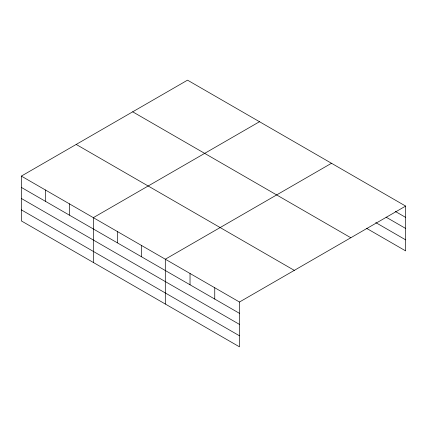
<?xml version="1.0" encoding="UTF-8"?>
<svg xmlns="http://www.w3.org/2000/svg" width="427" height="427" viewBox="0 0 427 427"><rect width="100%" height="100%" fill="white"/><g stroke="black" fill="none" stroke-linecap="round" stroke-linejoin="round"><path stroke-width="0.64" d="M239.472 324.397L239.472 302.028L21.35 176.1L21.35 220.914L239.472 346.841L239.472 324.397L21.35 198.464M21.35 176.1L187.528 80.159L405.65 206.086L405.65 250.9L366.558 228.333M259.509 121.711L93.332 217.658L93.332 262.472M331.491 163.269L165.308 259.216L165.308 304.029M239.472 302.028L405.65 206.086M395.301 211.424L405.65 217.396M386.104 217.167L405.65 228.45M375.755 222.584L405.65 239.846M132.69 111.815L350.813 237.748M76.187 144.438L294.31 270.371M21.35 187.405L239.472 313.338M21.35 209.854L239.472 335.787M214.749 287.755L214.749 299.065M190.031 273.483L190.031 284.793M141.316 245.36L141.316 256.67M117.324 231.509L117.324 242.819M69.334 203.802L69.334 215.112M45.342 189.951L45.342 201.261"/></g></svg>
